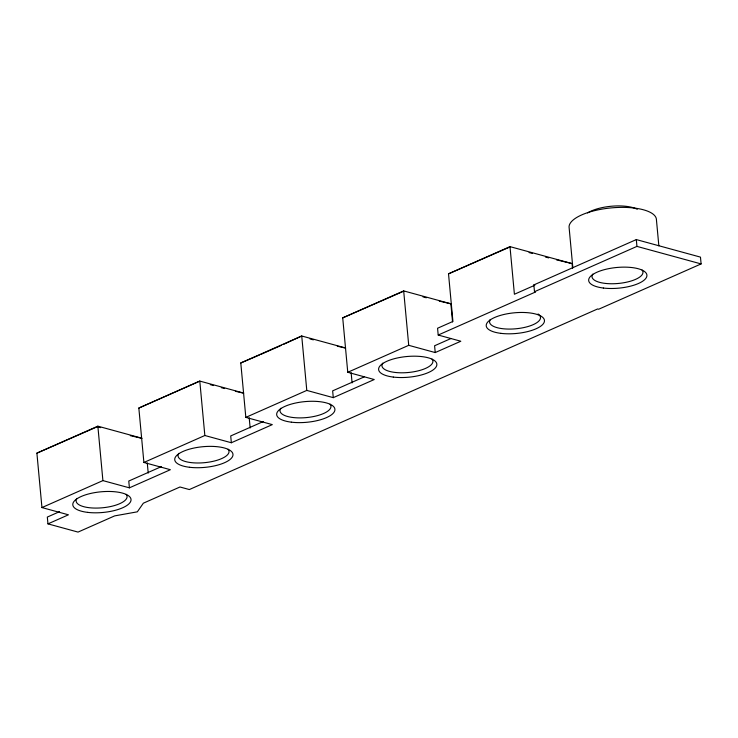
<?xml version="1.0" encoding="UTF-8"?>
<svg xmlns="http://www.w3.org/2000/svg" width="738" height="738" viewBox="0 0 738 738"><rect width="100%" height="100%" fill="white"/><g stroke="black" fill="none" stroke-linecap="round" stroke-linejoin="round"><path stroke-width="1.11" d="M59.621 511.628L47.324 517.07L47.961 523.869L68.45 514.81L41.946 507.569L36.9 453.141L97.859 426.177L141.761 438.178M41.946 507.569L102.905 480.604L129.408 487.836L170.386 469.709L143.892 462.468L138.836 408.049L199.795 381.085L243.697 393.077M143.892 462.468L204.841 435.503L231.345 442.745L272.322 424.618L245.828 417.376L240.782 362.958L301.731 335.993L345.642 347.985M245.828 417.376L306.787 390.411L333.281 397.653L374.267 379.526L347.764 372.284L342.718 317.866L403.677 290.901L450.872 303.798L452.551 321.934M96.291 427.191L36.9 453.141M260.735 354.452L281.492 345.273M283.567 344.351L301.731 335.993L306.787 390.411M403.151 291.455L342.718 317.866M347.764 372.284L408.723 345.319L435.226 352.561L460.835 341.233L438.197 335.043L437.569 328.244L452.929 321.445L448.519 273.826L509.986 246.63L572.079 263.595L572.494 268.134M509.46 247.193L448.519 273.826M438.197 335.043L535.53 291.99L534.487 291.713L533.86 284.905L636.313 239.582L700.473 257.119L701.1 263.918L598.647 309.24L597.614 308.954L189.343 489.552L179.971 486.997L143.347 503.196L137.342 511.821L114.648 515.89L78.034 532.089L47.961 523.869M534.487 291.713L636.94 246.391L701.1 263.918M161.354 466.628L128.772 481.038L129.408 487.836M263.291 421.536L230.717 435.946L231.345 442.745M364.175 376.906L332.654 390.854L333.281 397.653M450.983 338.511L434.59 345.762L435.226 352.561M240.782 362.958L259.693 354.895M138.836 408.049L199.795 381.085L204.841 435.503M439.276 301.113L450.872 303.798M337.34 346.205L344.72 347.912M235.404 391.297L242.774 393.003M130.303 435.66L141.89 438.344M556.434 259.841L572.079 263.595M529.063 252.553L532.338 253.438M545.4 257.009L548.675 257.903M533.86 284.905L534.893 285.191L514.404 294.25L509.986 246.63M422.985 296.879L426.296 297.783M310.025 338.954L313.336 339.858M210.293 384.655L213.596 385.559M221.317 387.662L224.62 388.566M100.636 427.643L97.333 426.739L97.859 426.177L102.905 480.604M658.85 245.855L656.433 219.776A43.846 15.572 -5.3 0 0 612.531 207.784A43.846 15.572 -5.3 0 0 569.063 227.009L572.845 267.829M636.313 239.582L636.94 246.391M403.677 290.901L408.723 345.319M351.14 372.699L352.091 382.902M249.204 417.791L250.145 427.994M147.268 462.883L148.209 473.086M126.189 494.349A25.581 9.087 -5.3 0 1 101.733 507.845A25.581 9.087 -5.3 0 1 76.955 498.418M538.067 313.973A25.581 9.087 -5.3 0 1 517.384 328.622A25.581 9.087 -5.3 0 1 490.383 319.416M642.06 270.016A25.581 9.087 -5.3 0 1 617.605 283.521A25.581 9.087 -5.3 0 1 592.835 274.093M228.125 449.248A25.581 9.087 -5.3 0 1 203.67 462.754A25.581 9.087 -5.3 0 1 178.891 453.326M330.061 404.156A25.581 9.087 -5.3 0 1 305.606 417.662A25.581 9.087 -5.3 0 1 280.837 408.234M432.007 359.065A25.581 9.087 -5.3 0 1 407.551 372.57A25.581 9.087 -5.3 0 1 382.773 363.142M587.605 212.95A29.234 10.378 -5.3 0 1 637.263 209.297M87.481 512.356A29.234 10.378 -5.3 0 0 131.041 499.727A29.234 10.378 -5.3 0 0 87.232 494.331A29.234 10.378 -5.3 0 0 87.481 512.356M189.426 467.265A29.234 10.378 -5.3 0 0 232.987 454.636A29.234 10.378 -5.3 0 0 189.168 449.239A29.234 10.378 -5.3 0 0 189.426 467.265M291.362 422.173A29.234 10.378 -5.3 0 0 334.923 409.544A29.234 10.378 -5.3 0 0 291.113 404.147A29.234 10.378 -5.3 0 0 291.362 422.173M393.299 377.081A29.234 10.378 -5.3 0 0 436.859 364.452A29.234 10.378 -5.3 0 0 393.05 359.055A29.234 10.378 -5.3 0 0 393.299 377.081M500.908 333.355A29.234 10.378 -5.3 0 0 544.469 320.726A29.234 10.378 -5.3 0 0 500.659 315.329A29.234 10.378 -5.3 0 0 500.908 333.355M603.361 288.032A29.234 10.378 -5.3 0 0 646.922 275.403A29.234 10.378 -5.3 0 0 603.103 270.007A29.234 10.378 -5.3 0 0 603.361 288.032"/></g></svg>
